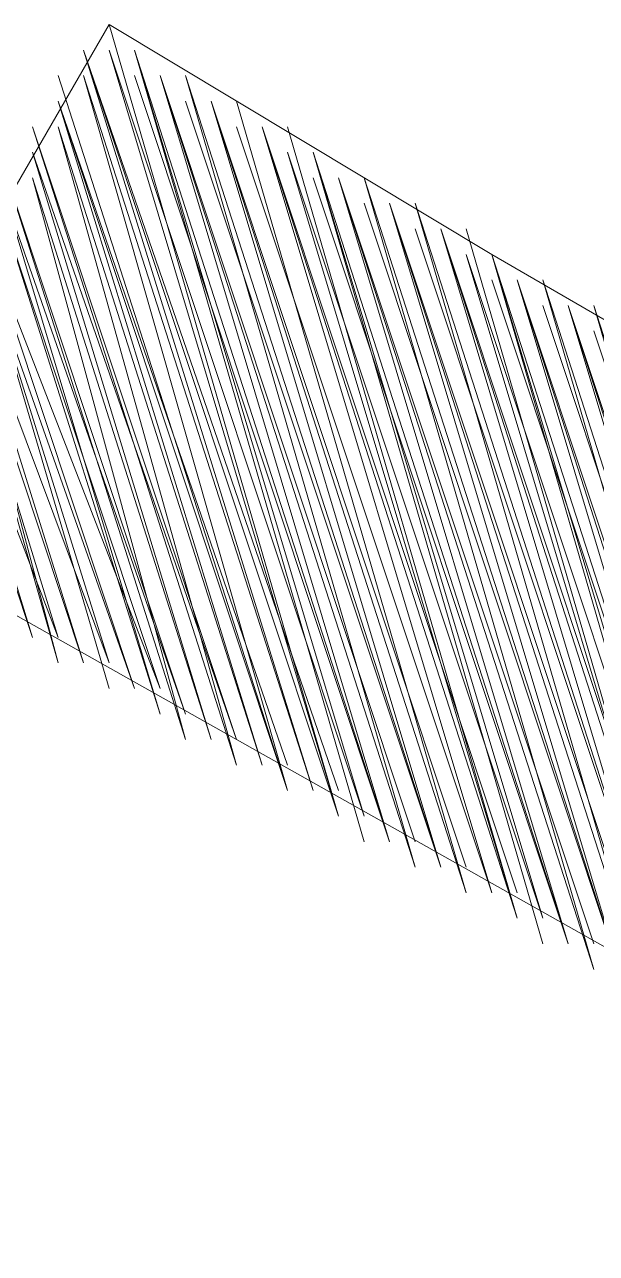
# Model space of a CAD drawing. Header units: millimetres. Extents: x -2246 to 101218, y 0 to 66109.
# Drawn here: x 68846 to 69083, y 833 to 1342 of the extents above; entities that cross this region are included whole.
import ezdxf

# ---------------------------------------------------------------- set-up
doc = ezdxf.new("R2010")
doc.units = ezdxf.units.MM
doc.layers.add('PDF_형상', color=7, linetype='Continuous')

msp = doc.modelspace()

# ---------------------------------------------------------------- linework, layer by layer
at = {"layer": 'PDF_형상', "lineweight": 5}
for points in [[(69844.5, 780.99), (69442, 1014.02), (69039.5, 1247.04), (68880.62, 1342.37), (68764.1, 1141.12), (69103.05, 950.46), (69431.41, 759.8), (69431.41, 749.21), (68986.54, 749.21), (68541.67, 749.21)], [(68880.62, 1342.37), (68975.95, 1014.02)], [(68870.03, 1331.78), (68975.95, 1014.02)], [(68870.03, 1331.78), (68975.95, 1014.02)], [(68870.03, 1331.78), (68975.95, 1014.02)], [(68870.03, 1331.78), (68975.95, 1014.02)], [(68870.03, 1331.78), (68975.95, 1014.02)], [(68870.03, 1331.78), (68975.95, 1014.02)], [(68870.03, 1331.78), (68975.95, 1014.02)], [(68870.03, 1331.78), (68975.95, 1014.02)], [(68870.03, 1331.78), (68975.95, 1014.02)], [(68870.03, 1331.78), (68975.95, 1014.02)], [(68870.03, 1331.78), (68975.95, 1014.02)], [(68870.03, 1331.78), (68975.95, 1014.02)], [(68870.03, 1331.78), (68975.95, 1014.02)], [(68870.03, 1331.78), (68975.95, 1024.61)], [(68870.03, 1331.78), (68975.95, 1024.61)], [(68870.03, 1331.78), (68975.95, 1024.61)], [(68870.03, 1331.78), (68975.95, 1024.61)], [(68870.03, 1331.78), (68965.36, 1024.61)], [(68870.03, 1331.78), (68965.36, 1024.61)], [(68870.03, 1331.78), (68965.36, 1024.61)], [(68870.03, 1331.78), (68965.36, 1024.61)], [(68870.03, 1331.78), (68965.36, 1024.61)], [(68870.03, 1331.78), (68965.36, 1024.61)], [(68870.03, 1331.78), (68965.36, 1024.61)], [(68870.03, 1331.78), (68965.36, 1024.61)], [(68870.03, 1331.78), (68965.36, 1024.61)], [(68870.03, 1331.78), (68965.36, 1024.61)], [(68870.03, 1331.78), (68965.36, 1024.61)], [(68870.03, 1331.78), (68965.36, 1024.61)], [(68880.62, 1331.78), (68986.54, 1014.02)], [(68880.62, 1331.78), (68986.54, 1014.02)], [(68880.62, 1331.78), (68986.54, 1014.02)], [(68880.62, 1331.78), (68986.54, 1014.02)], [(68880.62, 1331.78), (68986.54, 1014.02)], [(68880.62, 1331.78), (68986.54, 1014.02)], [(68880.62, 1331.78), (68986.54, 1014.02)], [(68880.62, 1331.78), (68986.54, 1014.02)], [(68880.62, 1331.78), (68986.54, 1014.02)], [(68880.62, 1331.78), (68986.54, 1014.02)], [(68880.62, 1331.78), (68986.54, 1014.02)], [(68880.62, 1331.78), (68986.54, 1014.02)], [(68880.62, 1331.78), (68986.54, 1014.02)], [(68880.62, 1331.78), (68986.54, 1014.02)], [(68880.62, 1331.78), (68986.54, 1014.02)], [(68880.62, 1331.78), (68986.54, 1014.02)], [(68880.62, 1331.78), (68986.54, 1014.02)], [(68880.62, 1331.78), (68986.54, 1014.02)], [(68880.62, 1331.78), (68986.54, 1014.02)], [(68880.62, 1331.78), (68986.54, 1014.02)], [(68880.62, 1331.78), (68986.54, 1014.02)], [(68880.62, 1331.78), (68986.54, 1014.02)], [(68880.62, 1331.78), (68975.95, 1014.02)], [(68880.62, 1331.78), (68975.95, 1014.02)], [(68880.62, 1331.78), (68975.95, 1014.02)], [(68880.62, 1331.78), (68975.95, 1014.02)], [(68880.62, 1331.78), (68975.95, 1014.02)], [(68880.62, 1331.78), (68975.95, 1014.02)], [(68880.62, 1331.78), (68975.95, 1014.02)], [(68891.21, 1331.78), (68997.13, 1003.42)], [(68891.21, 1331.78), (68997.13, 1003.42)], [(68891.21, 1331.78), (68997.13, 1003.42)], [(68891.21, 1331.78), (68997.13, 1003.42)], [(68891.21, 1331.78), (68997.13, 1003.42)], [(68891.21, 1331.78), (68997.13, 1003.42)], [(68891.21, 1331.78), (68997.13, 1003.42)], [(68891.21, 1331.78), (68997.13, 1003.42)], [(68891.21, 1331.78), (68997.13, 1003.42)], [(68891.21, 1331.78), (68997.13, 1003.42)], [(68891.21, 1331.78), (68997.13, 1003.42)], [(68891.21, 1331.78), (68997.13, 1003.42)], [(68891.21, 1331.78), (68997.13, 1003.42)], [(68891.21, 1331.78), (68986.54, 1003.42)], [(68891.21, 1331.78), (68986.54, 1003.42)], [(68891.21, 1331.78), (68986.54, 1003.42)], [(68891.21, 1331.78), (68986.54, 1003.42)], [(68891.21, 1331.78), (68986.54, 1014.02)], [(68891.21, 1331.78), (68986.54, 1014.02)], [(68891.21, 1331.78), (68986.54, 1014.02)], [(68891.21, 1331.78), (68986.54, 1014.02)], [(68891.21, 1331.78), (68986.54, 1014.02)], [(68891.21, 1331.78), (68986.54, 1014.02)], [(68891.21, 1331.78), (68986.54, 1014.02)], [(68859.43, 1321.19), (68954.76, 1024.61)], [(68859.43, 1321.19), (68954.76, 1024.61)], [(68870.03, 1321.19), (68965.36, 1024.61)], [(68870.03, 1321.19), (68965.36, 1024.61)], [(68870.03, 1321.19), (68965.36, 1024.61)], [(68870.03, 1321.19), (68965.36, 1024.61)], [(68870.03, 1321.19), (68965.36, 1024.61)], [(68870.03, 1321.19), (68965.36, 1024.61)], [(68870.03, 1321.19), (68965.36, 1024.61)], [(68870.03, 1321.19), (68965.36, 1024.61)], [(68870.03, 1321.19), (68965.36, 1024.61)], [(68870.03, 1321.19), (68965.36, 1024.61)], [(68870.03, 1321.19), (68965.36, 1024.61)], [(68870.03, 1321.19), (68965.36, 1024.61)], [(68870.03, 1321.19), (68965.36, 1024.61)], [(68870.03, 1321.19), (68965.36, 1024.61)], [(68870.03, 1321.19), (68965.36, 1024.61)], [(68870.03, 1321.19), (68965.36, 1024.61)], [(68870.03, 1321.19), (68965.36, 1024.61)], [(68870.03, 1321.19), (68965.36, 1024.61)], [(68870.03, 1321.19), (68954.76, 1024.61)], [(68870.03, 1321.19), (68954.76, 1024.61)], [(68870.03, 1321.19), (68954.76, 1024.61)], [(68870.03, 1321.19), (68954.76, 1024.61)], [(68870.03, 1321.19), (68954.76, 1024.61)], [(68870.03, 1321.19), (68954.76, 1024.61)], [(68870.03, 1321.19), (68954.76, 1024.61)], [(68870.03, 1321.19), (68954.76, 1024.61)], [(68891.21, 1321.19), (68997.13, 1003.42)], [(68891.21, 1321.19), (68997.13, 1003.42)], [(68891.21, 1321.19), (68997.13, 1003.42)], [(68891.21, 1321.19), (68997.13, 1003.42)], [(68891.21, 1321.19), (68997.13, 1003.42)], [(68901.8, 1321.19), (69007.72, 992.83)], [(68901.8, 1321.19), (69007.72, 1003.42)], [(68901.8, 1321.19), (69007.72, 1003.42)], [(68901.8, 1321.19), (69007.72, 1003.42)], [(68901.8, 1321.19), (69007.72, 1003.42)], [(68901.8, 1321.19), (69007.72, 1003.42)], [(68901.8, 1321.19), (69007.72, 1003.42)], [(68901.8, 1321.19), (69007.72, 1003.42)], [(68901.8, 1321.19), (69007.72, 1003.42)], [(68901.8, 1321.19), (69007.72, 1003.42)], [(68901.8, 1321.19), (69007.72, 1003.42)], [(68901.8, 1321.19), (69007.72, 1003.42)], [(68901.8, 1321.19), (69007.72, 1003.42)], [(68901.8, 1321.19), (69007.72, 1003.42)], [(68901.8, 1321.19), (69007.72, 1003.42)], [(68901.8, 1321.19), (69007.72, 1003.42)], [(68901.8, 1321.19), (69007.72, 1003.42)], [(68901.8, 1321.19), (69007.72, 1003.42)], [(68901.8, 1321.19), (69007.72, 1003.42)], [(68901.8, 1321.19), (69007.72, 1003.42)], [(68901.8, 1321.19), (69007.72, 1003.42)], [(68901.8, 1321.19), (69007.72, 1003.42)], [(68901.8, 1321.19), (68997.13, 1003.42)], [(68901.8, 1321.19), (68997.13, 1003.42)], [(68901.8, 1321.19), (68997.13, 1003.42)], [(68901.8, 1321.19), (68997.13, 1003.42)], [(68901.8, 1321.19), (68997.13, 1003.42)], [(68901.8, 1321.19), (68997.13, 1003.42)], [(68901.8, 1321.19), (68997.13, 1003.42)], [(68912.39, 1321.19), (69018.31, 992.83)], [(68912.39, 1321.19), (69018.31, 992.83)], [(68912.39, 1321.19), (69018.31, 992.83)], [(68912.39, 1321.19), (69018.31, 992.83)], [(68912.39, 1321.19), (69018.31, 992.83)], [(68912.39, 1321.19), (69007.72, 992.83)], [(68912.39, 1321.19), (69007.72, 992.83)], [(68912.39, 1321.19), (69007.72, 992.83)], [(68912.39, 1321.19), (69007.72, 992.83)], [(68912.39, 1321.19), (69007.72, 992.83)], [(68912.39, 1321.19), (69007.72, 992.83)], [(68912.39, 1321.19), (69007.72, 992.83)], [(68912.39, 1321.19), (69007.72, 992.83)], [(68912.39, 1321.19), (69007.72, 992.83)], [(68912.39, 1321.19), (69007.72, 992.83)], [(68912.39, 1321.19), (69007.72, 992.83)], [(68859.43, 1310.59), (68954.76, 1024.61)], [(68859.43, 1310.59), (68954.76, 1024.61)], [(68859.43, 1310.59), (68954.76, 1035.2)], [(68859.43, 1310.59), (68954.76, 1035.2)], [(68859.43, 1310.59), (68954.76, 1035.2)], [(68859.43, 1310.59), (68954.76, 1035.2)], [(68859.43, 1310.59), (68954.76, 1035.2)], [(68859.43, 1310.59), (68954.76, 1035.2)], [(68859.43, 1310.59), (68954.76, 1035.2)], [(68859.43, 1310.59), (68954.76, 1035.2)], [(68859.43, 1310.59), (68954.76, 1035.2)], [(68859.43, 1310.59), (68954.76, 1035.2)], [(68859.43, 1310.59), (68954.76, 1035.2)], [(68859.43, 1310.59), (68954.76, 1035.2)], [(68859.43, 1310.59), (68954.76, 1035.2)], [(68859.43, 1310.59), (68944.17, 1035.2)], [(68859.43, 1310.59), (68944.17, 1035.2)], [(68859.43, 1310.59), (68944.17, 1035.2)], [(68859.43, 1310.59), (68944.17, 1035.2)], [(68859.43, 1310.59), (68944.17, 1035.2)], [(68859.43, 1310.59), (68944.17, 1035.2)], [(68859.43, 1310.59), (68944.17, 1035.2)], [(68859.43, 1310.59), (68944.17, 1035.2)], [(68859.43, 1310.59), (68944.17, 1035.2)], [(68859.43, 1310.59), (68944.17, 1035.2)], [(68859.43, 1310.59), (68944.17, 1035.2)], [(68859.43, 1310.59), (68944.17, 1035.2)], [(68859.43, 1310.59), (68944.17, 1035.2)], [(68859.43, 1310.59), (68944.17, 1035.2)], [(68859.43, 1310.59), (68944.17, 1035.2)], [(68859.43, 1310.59), (68944.17, 1035.2)], [(68859.43, 1310.59), (68944.17, 1035.2)], [(68912.39, 1310.59), (69018.31, 992.83)], [(68912.39, 1310.59), (69018.31, 992.83)], [(68912.39, 1310.59), (69018.31, 992.83)], [(68912.39, 1310.59), (69018.31, 992.83)], [(68912.39, 1310.59), (69018.31, 992.83)], [(68912.39, 1310.59), (69018.31, 992.83)], [(68912.39, 1310.59), (69018.31, 992.83)], [(68912.39, 1310.59), (69018.31, 992.83)], [(68912.39, 1310.59), (69018.31, 992.83)], [(68912.39, 1310.59), (69018.31, 992.83)], [(68912.39, 1310.59), (69018.31, 992.83)], [(68912.39, 1310.59), (69018.31, 992.83)], [(68912.39, 1310.59), (69018.31, 992.83)], [(68922.99, 1310.59), (69028.91, 982.24)], [(68922.99, 1310.59), (69028.91, 982.24)], [(68922.99, 1310.59), (69028.91, 982.24)], [(68922.99, 1310.59), (69028.91, 982.24)], [(68922.99, 1310.59), (69028.91, 982.24)], [(68922.99, 1310.59), (69028.91, 982.24)], [(68922.99, 1310.59), (69028.91, 982.24)], [(68922.99, 1310.59), (69028.91, 982.24)], [(68922.99, 1310.59), (69028.91, 982.24)], [(68922.99, 1310.59), (69028.91, 992.83)], [(68922.99, 1310.59), (69028.91, 992.83)], [(68922.99, 1310.59), (69028.91, 992.83)], [(68922.99, 1310.59), (69028.91, 992.83)], [(68922.99, 1310.59), (69028.91, 992.83)], [(68922.99, 1310.59), (69028.91, 992.83)], [(68922.99, 1310.59), (69028.91, 992.83)], [(68922.99, 1310.59), (69028.91, 992.83)], [(68922.99, 1310.59), (69028.91, 992.83)], [(68922.99, 1310.59), (69028.91, 992.83)], [(68922.99, 1310.59), (69028.91, 992.83)], [(68922.99, 1310.59), (69028.91, 992.83)], [(68922.99, 1310.59), (69028.91, 992.83)], [(68922.99, 1310.59), (69018.31, 992.83)], [(68922.99, 1310.59), (69018.31, 992.83)], [(68922.99, 1310.59), (69018.31, 992.83)], [(68922.99, 1310.59), (69018.31, 992.83)], [(68922.99, 1310.59), (69018.31, 992.83)], [(68922.99, 1310.59), (69018.31, 992.83)], [(68922.99, 1310.59), (69018.31, 992.83)], [(68933.58, 1310.59), (69028.91, 982.24)], [(68933.58, 1310.59), (69028.91, 982.24)], [(68933.58, 1310.59), (69028.91, 982.24)], [(68933.58, 1310.59), (69028.91, 982.24)], [(68933.58, 1310.59), (69028.91, 982.24)], [(68933.58, 1310.59), (69028.91, 982.24)], [(68933.58, 1310.59), (69028.91, 982.24)], [(68848.84, 1300), (68933.58, 1035.2)], [(68848.84, 1300), (68933.58, 1035.2)], [(68848.84, 1300), (68933.58, 1035.2)], [(68848.84, 1300), (68933.58, 1035.2)], [(68848.84, 1300), (68933.58, 1035.2)], [(68848.84, 1300), (68933.58, 1035.2)], [(68848.84, 1300), (68933.58, 1035.2)], [(68848.84, 1300), (68933.58, 1045.79)], [(68848.84, 1300), (68933.58, 1045.79)], [(68848.84, 1300), (68933.58, 1045.79)], [(68848.84, 1300), (68933.58, 1045.79)], [(68848.84, 1300), (68933.58, 1045.79)], [(68848.84, 1300), (68933.58, 1045.79)], [(68848.84, 1300), (68933.58, 1045.79)], [(68848.84, 1300), (68933.58, 1045.79)], [(68859.43, 1300), (68944.17, 1035.2)], [(68859.43, 1300), (68944.17, 1035.2)], [(68859.43, 1300), (68944.17, 1035.2)], [(68859.43, 1300), (68944.17, 1035.2)], [(68859.43, 1300), (68944.17, 1035.2)], [(68859.43, 1300), (68944.17, 1035.2)], [(68859.43, 1300), (68944.17, 1035.2)], [(68859.43, 1300), (68944.17, 1035.2)], [(68859.43, 1300), (68944.17, 1035.2)], [(68859.43, 1300), (68944.17, 1035.2)], [(68859.43, 1300), (68944.17, 1035.2)], [(68859.43, 1300), (68944.17, 1035.2)], [(68859.43, 1300), (68944.17, 1035.2)], [(68859.43, 1300), (68944.17, 1035.2)], [(68859.43, 1300), (68944.17, 1035.2)], [(68859.43, 1300), (68944.17, 1035.2)], [(68859.43, 1300), (68933.58, 1035.2)], [(68933.58, 1300), (69039.5, 982.24)], [(68933.58, 1300), (69039.5, 982.24)], [(68933.58, 1300), (69039.5, 982.24)], [(68933.58, 1300), (69039.5, 982.24)], [(68933.58, 1300), (69039.5, 982.24)], [(68933.58, 1300), (69039.5, 982.24)], [(68933.58, 1300), (69039.5, 982.24)], [(68933.58, 1300), (69039.5, 982.24)], [(68933.58, 1300), (69039.5, 982.24)], [(68933.58, 1300), (69039.5, 982.24)], [(68933.58, 1300), (69039.5, 982.24)], [(68933.58, 1300), (69039.5, 982.24)], [(68933.58, 1300), (69039.5, 982.24)], [(68933.58, 1300), (69039.5, 982.24)], [(68933.58, 1300), (69039.5, 982.24)], [(68933.58, 1300), (69039.5, 982.24)], [(68933.58, 1300), (69039.5, 982.24)], [(68933.58, 1300), (69039.5, 982.24)], [(68933.58, 1300), (69039.5, 982.24)], [(68933.58, 1300), (69039.5, 982.24)], [(68933.58, 1300), (69039.5, 982.24)], [(68933.58, 1300), (69039.5, 982.24)], [(68954.76, 1300), (69050.09, 971.65), (68944.17, 1300), (69050.09, 971.65), (68944.17, 1300), (69050.09, 971.65), (68944.17, 1300), (69050.09, 971.65), (68944.17, 1300), (69050.09, 971.65), (68944.17, 1300), (69050.09, 971.65), (68944.17, 1300), (69050.09, 971.65), (68944.17, 1300), (69050.09, 971.65), (68944.17, 1300), (69050.09, 971.65), (68944.17, 1300), (69050.09, 982.24), (68944.17, 1300), (69050.09, 982.24), (68944.17, 1300), (69050.09, 982.24)], [(68944.17, 1300), (69039.5, 982.24)], [(68944.17, 1300), (69039.5, 982.24)], [(68944.17, 1300), (69039.5, 982.24)], [(68944.17, 1300), (69039.5, 982.24)], [(68944.17, 1300), (69039.5, 982.24)], [(68944.17, 1300), (69039.5, 982.24)], [(68944.17, 1300), (69039.5, 982.24)], [(68848.84, 1289.41), (68933.58, 1045.79)], [(68848.84, 1289.41), (68933.58, 1045.79)], [(68848.84, 1289.41), (68933.58, 1045.79)], [(68848.84, 1289.41), (68933.58, 1045.79)], [(68848.84, 1289.41), (68933.58, 1045.79)], [(68848.84, 1289.41), (68933.58, 1045.79)], [(68848.84, 1289.41), (68933.58, 1045.79)], [(68848.84, 1289.41), (68933.58, 1045.79)], [(68848.84, 1289.41), (68933.58, 1045.79)], [(68848.84, 1289.41), (68922.99, 1045.79)], [(68848.84, 1289.41), (68922.99, 1045.79)], [(68848.84, 1289.41), (68922.99, 1045.79)], [(68848.84, 1289.41), (68922.99, 1045.79)], [(68848.84, 1289.41), (68922.99, 1045.79)], [(68848.84, 1289.41), (68922.99, 1045.79)], [(68848.84, 1289.41), (68922.99, 1045.79)], [(68848.84, 1289.41), (68922.99, 1045.79)], [(68848.84, 1289.41), (68922.99, 1045.79)], [(68848.84, 1289.41), (68922.99, 1045.79)], [(68848.84, 1289.41), (68922.99, 1045.79)], [(68848.84, 1289.41), (68922.99, 1045.79)], [(68848.84, 1289.41), (68922.99, 1045.79)], [(68848.84, 1289.41), (68922.99, 1045.79)], [(68848.84, 1289.41), (68922.99, 1045.79)], [(68848.84, 1289.41), (68922.99, 1045.79)], [(68848.84, 1289.41), (68922.99, 1045.79)], [(68848.84, 1289.41), (68922.99, 1045.79)], [(68848.84, 1289.41), (68922.99, 1045.79)], [(68848.84, 1289.41), (68922.99, 1045.79)], [(68848.84, 1289.41), (68922.99, 1045.79)], [(68848.84, 1289.41), (68922.99, 1045.79)], [(68954.76, 1289.41), (69060.69, 971.65)], [(68954.76, 1289.41), (69060.69, 971.65)], [(68954.76, 1289.41), (69060.69, 971.65)], [(68954.76, 1289.41), (69060.69, 971.65)], [(68954.76, 1289.41), (69060.69, 971.65)], [(68954.76, 1289.41), (69060.69, 971.65)], [(68954.76, 1289.41), (69060.69, 971.65)], [(68954.76, 1289.41), (69060.69, 971.65)], [(68954.76, 1289.41), (69060.69, 971.65)], [(68954.76, 1289.41), (69060.69, 971.65)], [(68954.76, 1289.41), (69060.69, 971.65)], [(68954.76, 1289.41), (69060.69, 971.65)], [(68954.76, 1289.41), (69060.69, 971.65)], [(68954.76, 1289.41), (69060.69, 971.65)], [(68954.76, 1289.41), (69060.69, 971.65)], [(68954.76, 1289.41), (69060.69, 971.65)], [(68954.76, 1289.41), (69060.69, 971.65)], [(68954.76, 1289.41), (69060.69, 971.65)], [(68954.76, 1289.41), (69060.69, 971.65)], [(68954.76, 1289.41), (69060.69, 971.65)], [(68954.76, 1289.41), (69060.69, 971.65)], [(68954.76, 1289.41), (69060.69, 971.65)], [(68954.76, 1289.41), (69050.09, 971.65)], [(68954.76, 1289.41), (69050.09, 971.65)], [(68954.76, 1289.41), (69050.09, 971.65)], [(68954.76, 1289.41), (69050.09, 971.65)], [(68965.36, 1289.41), (69071.28, 961.05)], [(68965.36, 1289.41), (69071.28, 961.05)], [(68965.36, 1289.41), (69071.28, 961.05)], [(68965.36, 1289.41), (69071.28, 961.05)], [(68965.36, 1289.41), (69071.28, 961.05)], [(68965.36, 1289.41), (69071.28, 961.05)], [(68965.36, 1289.41), (69071.28, 961.05)], [(68965.36, 1289.41), (69071.28, 961.05)], [(68965.36, 1289.41), (69071.28, 961.05)], [(68965.36, 1289.41), (69071.28, 961.05)], [(68965.36, 1289.41), (69071.28, 961.05)], [(68965.36, 1289.41), (69071.28, 961.05)], [(68965.36, 1289.41), (69071.28, 961.05)], [(68965.36, 1289.41), (69060.69, 961.05)], [(68965.36, 1289.41), (69060.69, 961.05)], [(68965.36, 1289.41), (69060.69, 961.05)], [(68965.36, 1289.41), (69060.69, 961.05)], [(68965.36, 1289.41), (69060.69, 971.65)], [(68965.36, 1289.41), (69060.69, 971.65)], [(68965.36, 1289.41), (69060.69, 971.65)], [(68965.36, 1289.41), (69060.69, 971.65)], [(68965.36, 1289.41), (69060.69, 971.65)], [(68965.36, 1289.41), (69060.69, 971.65)], [(68965.36, 1289.41), (69060.69, 971.65)], [(68838.25, 1278.82), (68912.39, 1056.38)], [(68838.25, 1278.82), (68912.39, 1056.38)], [(68838.25, 1278.82), (68912.39, 1056.38)], [(68838.25, 1278.82), (68912.39, 1056.38)], [(68838.25, 1278.82), (68912.39, 1056.38)], [(68838.25, 1278.82), (68912.39, 1056.38)], [(68838.25, 1278.82), (68912.39, 1056.38)], [(68838.25, 1278.82), (68912.39, 1056.38)], [(68838.25, 1278.82), (68912.39, 1056.38)], [(68838.25, 1278.82), (68912.39, 1056.38)], [(68838.25, 1278.82), (68912.39, 1056.38)], [(68838.25, 1278.82), (68912.39, 1056.38)], [(68838.25, 1278.82), (68912.39, 1056.38)], [(68838.25, 1278.82), (68912.39, 1056.38)], [(68838.25, 1278.82), (68912.39, 1056.38)], [(68838.25, 1278.82), (68912.39, 1056.38)], [(68838.25, 1278.82), (68912.39, 1056.38)], [(68848.84, 1278.82), (68922.99, 1045.79)], [(68848.84, 1278.82), (68922.99, 1045.79)], [(68848.84, 1278.82), (68922.99, 1045.79)], [(68848.84, 1278.82), (68922.99, 1045.79)], [(68848.84, 1278.82), (68922.99, 1045.79)], [(68848.84, 1278.82), (68922.99, 1045.79)], [(68848.84, 1278.82), (68922.99, 1045.79)], [(68848.84, 1278.82), (68912.39, 1045.79)], [(68848.84, 1278.82), (68912.39, 1045.79)], [(68965.36, 1278.82), (69071.28, 961.05)], [(68965.36, 1278.82), (69071.28, 961.05)], [(68965.36, 1278.82), (69071.28, 961.05)], [(68965.36, 1278.82), (69071.28, 961.05)], [(68965.36, 1278.82), (69071.28, 961.05)], [(68975.95, 1278.82), (69081.87, 950.46)], [(68975.95, 1278.82), (69081.87, 961.05)], [(68975.95, 1278.82), (69081.87, 961.05)], [(68975.95, 1278.82), (69081.87, 961.05)], [(68975.95, 1278.82), (69081.87, 961.05)], [(68975.95, 1278.82), (69081.87, 961.05)], [(68975.95, 1278.82), (69081.87, 961.05)], [(68975.95, 1278.82), (69081.87, 961.05)], [(68975.95, 1278.82), (69081.87, 961.05)], [(68975.95, 1278.82), (69081.87, 961.05)], [(68975.95, 1278.82), (69081.87, 961.05)], [(68975.95, 1278.82), (69081.87, 961.05)], [(68975.95, 1278.82), (69081.87, 961.05)], [(68975.95, 1278.82), (69081.87, 961.05)], [(68975.95, 1278.82), (69081.87, 961.05)], [(68975.95, 1278.82), (69081.87, 961.05)], [(68975.95, 1278.82), (69081.87, 961.05)], [(68975.95, 1278.82), (69081.87, 961.05)], [(68975.95, 1278.82), (69081.87, 961.05)], [(68975.95, 1278.82), (69081.87, 961.05)], [(68975.95, 1278.82), (69081.87, 961.05)], [(68975.95, 1278.82), (69081.87, 961.05)], [(68975.95, 1278.82), (69071.28, 961.05)], [(68975.95, 1278.82), (69071.28, 961.05)], [(68975.95, 1278.82), (69071.28, 961.05)], [(68975.95, 1278.82), (69071.28, 961.05)], [(68975.95, 1278.82), (69071.28, 961.05)], [(68975.95, 1278.82), (69071.28, 961.05)], [(68975.95, 1278.82), (69071.28, 961.05)], [(68986.54, 1278.82), (69092.46, 950.46)], [(68986.54, 1278.82), (69092.46, 950.46)], [(68986.54, 1278.82), (69092.46, 950.46)], [(68986.54, 1278.82), (69092.46, 950.46)], [(68986.54, 1278.82), (69092.46, 950.46)], [(68986.54, 1278.82), (69081.87, 950.46)], [(68986.54, 1278.82), (69081.87, 950.46)], [(68986.54, 1278.82), (69081.87, 950.46)], [(68986.54, 1278.82), (69081.87, 950.46)], [(68986.54, 1278.82), (69081.87, 950.46)], [(68986.54, 1278.82), (69081.87, 950.46)], [(68986.54, 1278.82), (69081.87, 950.46)], [(68986.54, 1278.82), (69081.87, 950.46)], [(68986.54, 1278.82), (69081.87, 950.46)], [(68986.54, 1278.82), (69081.87, 950.46)], [(68986.54, 1278.82), (69081.87, 950.46)], [(68838.25, 1268.23), (68912.39, 1056.38)], [(68838.25, 1268.23), (68912.39, 1056.38)], [(68838.25, 1268.23), (68912.39, 1056.38)], [(68838.25, 1268.23), (68912.39, 1056.38)], [(68838.25, 1268.23), (68912.39, 1056.38)], [(68838.25, 1268.23), (68912.39, 1056.38)], [(68838.25, 1268.23), (68912.39, 1056.38)], [(68838.25, 1268.23), (68912.39, 1056.38)], [(68838.25, 1268.23), (68901.8, 1056.38)], [(68838.25, 1268.23), (68901.8, 1056.38)], [(68838.25, 1268.23), (68901.8, 1056.38)], [(68838.25, 1268.23), (68901.8, 1056.38)], [(68838.25, 1268.23), (68901.8, 1056.38)], [(68838.25, 1268.23), (68901.8, 1056.38)], [(68838.25, 1268.23), (68901.8, 1056.38)], [(68838.25, 1268.23), (68901.8, 1056.38)], [(68838.25, 1268.23), (68901.8, 1056.38)], [(68838.25, 1268.23), (68901.8, 1056.38)], [(68838.25, 1268.23), (68901.8, 1056.38)], [(68838.25, 1268.23), (68901.8, 1056.38)], [(68838.25, 1268.23), (68901.8, 1056.38)], [(68838.25, 1268.23), (68901.8, 1056.38)], [(68838.25, 1268.23), (68901.8, 1056.38)], [(68838.25, 1268.23), (68901.8, 1056.38)], [(68838.25, 1268.23), (68901.8, 1056.38)], [(68838.25, 1268.23), (68901.8, 1056.38)], [(68838.25, 1268.23), (68901.8, 1056.38)], [(68838.25, 1268.23), (68901.8, 1056.38)], [(68838.25, 1268.23), (68901.8, 1056.38)], [(68838.25, 1268.23), (68901.8, 1056.38)], [(68838.25, 1268.23), (68901.8, 1056.38)], [(68838.25, 1268.23), (68901.8, 1056.38)], [(68986.54, 1268.23), (69092.46, 950.46)], [(68986.54, 1268.23), (69092.46, 950.46)], [(68986.54, 1268.23), (69092.46, 950.46)], [(68986.54, 1268.23), (69092.46, 950.46)], [(68986.54, 1268.23), (69092.46, 950.46)], [(68986.54, 1268.23), (69092.46, 950.46)], [(68986.54, 1268.23), (69092.46, 950.46)], [(68986.54, 1268.23), (69092.46, 950.46)], [(68986.54, 1268.23), (69092.46, 950.46)], [(68986.54, 1268.23), (69092.46, 950.46)], [(68986.54, 1268.23), (69092.46, 950.46)], [(68986.54, 1268.23), (69092.46, 950.46)], [(68986.54, 1268.23), (69092.46, 950.46)], [(69103.05, 950.46), (68997.13, 1268.23), (69103.05, 950.46), (68997.13, 1268.23), (69103.05, 950.46), (68997.13, 1268.23), (69103.05, 950.46), (68997.13, 1268.23), (69103.05, 950.46), (68997.13, 1268.23), (69103.05, 950.46), (68997.13, 1268.23), (69103.05, 950.46), (68997.13, 1268.23), (69103.05, 939.87), (68997.13, 1268.23), (69103.05, 939.87), (68997.13, 1268.23), (69103.05, 939.87), (68997.13, 1268.23), (69103.05, 939.87), (68997.13, 1268.23), (69103.05, 939.87), (69007.72, 1268.23), (69103.05, 939.87), (69007.72, 1268.23), (69103.05, 939.87), (69007.72, 1268.23), (69103.05, 939.87), (69007.72, 1268.23), (69103.05, 939.87), (69007.72, 1268.23), (69103.05, 939.87), (69007.72, 1268.23), (69113.65, 939.87)], [(68997.13, 1268.23), (69092.46, 950.46)], [(68997.13, 1268.23), (69092.46, 950.46)], [(68997.13, 1268.23), (69092.46, 950.46)], [(68997.13, 1268.23), (69092.46, 950.46)], [(68997.13, 1268.23), (69092.46, 950.46)], [(68997.13, 1268.23), (69092.46, 950.46)], [(68997.13, 1268.23), (69092.46, 950.46)], [(68891.21, 1066.98), (68827.66, 1247.04), (68891.21, 1066.98), (68827.66, 1257.63), (68891.21, 1066.98), (68827.66, 1257.63), (68891.21, 1066.98), (68827.66, 1257.63), (68891.21, 1066.98), (68827.66, 1257.63), (68891.21, 1066.98), (68827.66, 1257.63), (68891.21, 1066.98), (68827.66, 1257.63), (68891.21, 1066.98), (68827.66, 1257.63), (68891.21, 1066.98), (68827.66, 1257.63), (68891.21, 1066.98), (68827.66, 1257.63), (68891.21, 1066.98), (68827.66, 1257.63), (68891.21, 1066.98), (68827.66, 1257.63), (68891.21, 1066.98), (68827.66, 1257.63), (68891.21, 1066.98), (68827.66, 1257.63), (68891.21, 1066.98), (68827.66, 1257.63), (68891.21, 1066.98), (68827.66, 1257.63), (68891.21, 1066.98), (68827.66, 1257.63), (68901.8, 1066.98), (68838.25, 1257.63), (68901.8, 1066.98), (68838.25, 1257.63), (68901.8, 1056.38)], [(69007.72, 1257.63), (69113.65, 939.87)], [(69007.72, 1257.63), (69113.65, 939.87)], [(69007.72, 1257.63), (69113.65, 939.87)], [(69007.72, 1257.63), (69113.65, 939.87)], [(69007.72, 1257.63), (69113.65, 939.87)], [(69007.72, 1257.63), (69113.65, 939.87)], [(69007.72, 1257.63), (69113.65, 939.87)], [(69007.72, 1257.63), (69113.65, 939.87)], [(69007.72, 1257.63), (69113.65, 939.87)], [(69007.72, 1257.63), (69113.65, 939.87)], [(69007.72, 1257.63), (69113.65, 939.87)], [(69007.72, 1257.63), (69113.65, 939.87)], [(69007.72, 1257.63), (69113.65, 939.87)], [(69007.72, 1257.63), (69113.65, 939.87)], [(69007.72, 1257.63), (69113.65, 939.87)], [(69007.72, 1257.63), (69113.65, 939.87)], [(69007.72, 1257.63), (69113.65, 939.87)], [(69007.72, 1257.63), (69113.65, 939.87)], [(69007.72, 1257.63), (69113.65, 939.87)], [(69007.72, 1257.63), (69113.65, 939.87)], [(69007.72, 1257.63), (69113.65, 939.87)], [(69124.24, 939.87), (69018.31, 1257.63), (69124.24, 939.87), (69018.31, 1257.63), (69124.24, 939.87), (69018.31, 1257.63), (69124.24, 929.28), (69018.31, 1257.63), (69124.24, 929.28), (69018.31, 1257.63), (69124.24, 929.28), (69018.31, 1257.63), (69124.24, 929.28), (69018.31, 1257.63), (69124.24, 929.28), (69018.31, 1257.63), (69124.24, 929.28), (69018.31, 1257.63), (69124.24, 929.28), (69018.31, 1257.63), (69124.24, 929.28), (69018.31, 1257.63), (69124.24, 929.28), (69028.91, 1257.63), (69124.24, 929.28), (69028.91, 1257.63), (69124.24, 929.28), (69028.91, 1247.04), (69124.24, 929.28), (69028.91, 1247.04), (69124.24, 929.28), (69028.91, 1247.04), (69124.24, 929.28), (69028.91, 1247.04), (69134.83, 929.28), (69028.91, 1247.04), (69134.83, 929.28), (69028.91, 1247.04), (69134.83, 929.28), (69028.91, 1247.04), (69134.83, 929.28), (69028.91, 1247.04), (69134.83, 929.28), (69028.91, 1247.04), (69134.83, 929.28), (69028.91, 1247.04), (69134.83, 929.28), (69028.91, 1247.04), (69134.83, 929.28), (69028.91, 1247.04), (69134.83, 929.28), (69028.91, 1247.04), (69134.83, 929.28), (69028.91, 1247.04), (69134.83, 929.28), (69028.91, 1247.04), (69134.83, 929.28), (69039.5, 1247.04), (69134.83, 929.28), (69039.5, 1247.04), (69134.83, 929.28), (69039.5, 1247.04), (69134.83, 929.28), (69039.5, 1247.04), (69134.83, 918.69)], [(69018.31, 1257.63), (69113.65, 939.87)], [(69018.31, 1257.63), (69113.65, 939.87)], [(69018.31, 1257.63), (69113.65, 939.87)], [(69018.31, 1257.63), (69113.65, 939.87)], [(69018.31, 1257.63), (69113.65, 939.87)], [(69018.31, 1257.63), (69113.65, 939.87)], [(69018.31, 1257.63), (69113.65, 939.87)], [(68817.07, 1247.04), (68870.03, 1077.57), (68817.07, 1236.45), (68870.03, 1077.57), (68817.07, 1236.45), (68870.03, 1077.57), (68817.07, 1236.45), (68870.03, 1077.57), (68817.07, 1236.45), (68870.03, 1077.57), (68817.07, 1236.45), (68870.03, 1077.57), (68817.07, 1236.45), (68870.03, 1077.57), (68817.07, 1236.45), (68870.03, 1077.57), (68817.07, 1236.45), (68870.03, 1077.57), (68817.07, 1236.45), (68870.03, 1077.57), (68817.07, 1236.45), (68870.03, 1077.57), (68817.07, 1236.45), (68870.03, 1077.57), (68817.07, 1236.45), (68870.03, 1077.57), (68817.07, 1236.45), (68870.03, 1077.57), (68817.07, 1236.45), (68870.03, 1077.57), (68817.07, 1236.45), (68870.03, 1077.57), (68817.07, 1236.45), (68870.03, 1077.57)], [(68827.66, 1247.04), (68880.62, 1066.98)], [(68827.66, 1247.04), (68880.62, 1066.98)], [(68827.66, 1247.04), (68880.62, 1066.98)], [(68827.66, 1247.04), (68880.62, 1066.98)], [(68827.66, 1247.04), (68880.62, 1066.98)], [(68827.66, 1247.04), (68880.62, 1066.98)], [(68827.66, 1247.04), (68880.62, 1066.98)], [(68827.66, 1247.04), (68880.62, 1066.98)], [(68827.66, 1247.04), (68880.62, 1066.98)], [(68827.66, 1247.04), (68880.62, 1066.98)], [(68827.66, 1247.04), (68880.62, 1066.98)], [(68827.66, 1247.04), (68880.62, 1066.98)], [(68827.66, 1247.04), (68880.62, 1066.98)], [(68827.66, 1247.04), (68880.62, 1066.98)], [(68827.66, 1247.04), (68880.62, 1066.98)], [(68827.66, 1247.04), (68880.62, 1066.98)], [(68827.66, 1247.04), (68880.62, 1066.98)], [(68827.66, 1247.04), (68880.62, 1077.57)], [(68827.66, 1247.04), (68880.62, 1077.57)], [(68827.66, 1247.04), (68880.62, 1077.57)], [(68827.66, 1247.04), (68880.62, 1077.57)], [(68827.66, 1247.04), (68880.62, 1077.57)], [(68827.66, 1247.04), (68880.62, 1077.57)], [(68827.66, 1247.04), (68880.62, 1077.57)], [(68827.66, 1247.04), (68880.62, 1077.57)], [(69039.5, 1247.04), (69145.42, 918.69)], [(69039.5, 1247.04), (69145.42, 918.69)], [(69039.5, 1247.04), (69145.42, 918.69)], [(69039.5, 1247.04), (69145.42, 918.69)], [(69039.5, 1247.04), (69145.42, 918.69)], [(69039.5, 1247.04), (69145.42, 918.69)], [(69039.5, 1247.04), (69145.42, 918.69)], [(69039.5, 1247.04), (69145.42, 918.69)], [(69039.5, 1247.04), (69145.42, 918.69)], [(69039.5, 1247.04), (69145.42, 918.69)], [(69039.5, 1247.04), (69145.42, 918.69)], [(69039.5, 1247.04), (69145.42, 918.69)], [(69039.5, 1247.04), (69145.42, 918.69)], [(69039.5, 1247.04), (69145.42, 918.69)], [(69039.5, 1247.04), (69145.42, 918.69)], [(69039.5, 1247.04), (69145.42, 918.69)], [(69039.5, 1247.04), (69145.42, 918.69)], [(69039.5, 1247.04), (69145.42, 918.69)], [(69039.5, 1236.45), (69145.42, 918.69)], [(69050.09, 1236.45), (69145.42, 918.69), (69050.09, 1236.45), (69145.42, 918.69), (69050.09, 1236.45), (69145.42, 918.69), (69050.09, 1236.45), (69145.42, 918.69), (69050.09, 1236.45), (69145.42, 918.69), (69050.09, 1236.45), (69156.01, 918.69), (69050.09, 1236.45), (69156.01, 918.69), (69050.09, 1236.45), (69156.01, 918.69), (69050.09, 1236.45), (69156.01, 918.69), (69050.09, 1236.45), (69156.01, 918.69), (69050.09, 1236.45), (69156.01, 918.69), (69050.09, 1236.45), (69156.01, 918.69), (69050.09, 1236.45), (69156.01, 918.69), (69050.09, 1236.45), (69156.01, 918.69), (69050.09, 1236.45), (69156.01, 918.69), (69050.09, 1236.45), (69156.01, 918.69), (69050.09, 1236.45), (69156.01, 908.09)], [(69060.69, 1236.45), (69166.6, 908.09)], [(69060.69, 1236.45), (69166.6, 908.09)], [(69060.69, 1236.45), (69166.6, 908.09)], [(69060.69, 1236.45), (69166.6, 908.09)], [(69060.69, 1236.45), (69166.6, 908.09)], [(69060.69, 1236.45), (69166.6, 908.09)], [(69060.69, 1236.45), (69166.6, 908.09)], [(69060.69, 1236.45), (69166.6, 908.09)], [(69060.69, 1236.45), (69166.6, 908.09)], [(69060.69, 1236.45), (69166.6, 908.09)], [(69060.69, 1236.45), (69156.01, 908.09)], [(69060.69, 1236.45), (69156.01, 908.09)], [(69060.69, 1236.45), (69156.01, 908.09)], [(69060.69, 1236.45), (69156.01, 908.09)], [(69060.69, 1236.45), (69156.01, 908.09)], [(69060.69, 1236.45), (69156.01, 908.09)], [(68806.48, 1225.86), (68859.43, 1088.16)], [(68806.48, 1225.86), (68859.43, 1088.16)], [(68806.48, 1225.86), (68859.43, 1088.16)], [(68806.48, 1225.86), (68859.43, 1088.16)], [(68806.48, 1225.86), (68859.43, 1088.16)], [(68806.48, 1225.86), (68859.43, 1088.16)], [(68806.48, 1225.86), (68859.43, 1088.16)], [(68806.48, 1225.86), (68848.84, 1088.16)], [(68806.48, 1225.86), (68848.84, 1088.16)], [(68806.48, 1225.86), (68848.84, 1088.16)], [(68806.48, 1225.86), (68848.84, 1088.16)], [(68806.48, 1225.86), (68848.84, 1088.16)], [(68806.48, 1225.86), (68848.84, 1088.16)], [(68806.48, 1225.86), (68848.84, 1088.16)], [(68817.07, 1225.86), (68859.43, 1077.57)], [(68817.07, 1225.86), (68859.43, 1077.57)], [(68817.07, 1225.86), (68859.43, 1077.57)], [(68817.07, 1225.86), (68859.43, 1077.57)], [(68817.07, 1225.86), (68859.43, 1077.57)], [(68817.07, 1225.86), (68859.43, 1077.57)], [(68817.07, 1225.86), (68859.43, 1077.57)], [(68817.07, 1225.86), (68859.43, 1088.16)], [(68817.07, 1225.86), (68859.43, 1088.16)], [(68817.07, 1225.86), (68859.43, 1088.16)], [(68817.07, 1225.86), (68859.43, 1088.16)], [(68817.07, 1225.86), (68859.43, 1088.16)], [(68817.07, 1225.86), (68859.43, 1088.16)], [(68817.07, 1225.86), (68859.43, 1088.16)], [(68817.07, 1225.86), (68859.43, 1088.16)], [(68817.07, 1225.86), (68859.43, 1088.16)], [(68817.07, 1225.86), (68859.43, 1088.16)], [(68817.07, 1225.86), (68859.43, 1088.16)], [(68817.07, 1225.86), (68859.43, 1088.16)], [(68817.07, 1225.86), (68859.43, 1088.16)], [(69060.69, 1225.86), (69166.6, 908.09)], [(69060.69, 1225.86), (69166.6, 908.09)], [(69060.69, 1225.86), (69166.6, 908.09)], [(69060.69, 1225.86), (69166.6, 908.09)], [(69060.69, 1225.86), (69166.6, 908.09)], [(69060.69, 1225.86), (69166.6, 908.09)], [(69060.69, 1225.86), (69166.6, 908.09)], [(69060.69, 1225.86), (69166.6, 908.09)], [(69060.69, 1225.86), (69166.6, 908.09)], [(69071.28, 1225.86), (69177.2, 897.5)], [(69071.28, 1225.86), (69177.2, 897.5)], [(69071.28, 1225.86), (69177.2, 897.5)], [(69071.28, 1225.86), (69177.2, 897.5)], [(69071.28, 1225.86), (69177.2, 897.5)], [(69071.28, 1225.86), (69177.2, 908.09)], [(69071.28, 1225.86), (69177.2, 908.09)], [(69071.28, 1225.86), (69177.2, 908.09)], [(69071.28, 1225.86), (69177.2, 908.09)], [(69071.28, 1225.86), (69177.2, 908.09)], [(69071.28, 1225.86), (69177.2, 908.09)], [(69071.28, 1225.86), (69177.2, 908.09)], [(69071.28, 1225.86), (69177.2, 908.09)], [(69071.28, 1225.86), (69177.2, 908.09)], [(69071.28, 1225.86), (69177.2, 908.09)], [(69071.28, 1225.86), (69177.2, 908.09)], [(69071.28, 1225.86), (69177.2, 908.09)], [(69071.28, 1225.86), (69177.2, 908.09)], [(69071.28, 1225.86), (69177.2, 908.09)], [(69071.28, 1225.86), (69166.6, 908.09)], [(69071.28, 1225.86), (69166.6, 908.09)], [(69071.28, 1225.86), (69166.6, 908.09)], [(69071.28, 1225.86), (69166.6, 908.09)], [(69071.28, 1225.86), (69166.6, 908.09)], [(69071.28, 1225.86), (69166.6, 908.09)], [(69071.28, 1225.86), (69166.6, 908.09)], [(69071.28, 1225.86), (69166.6, 908.09)], [(69071.28, 1225.86), (69166.6, 908.09)], [(69071.28, 1225.86), (69166.6, 908.09)], [(69081.87, 1225.86), (69187.79, 897.5)], [(69081.87, 1225.86), (69187.79, 897.5)], [(69081.87, 1225.86), (69177.2, 897.5)], [(69081.87, 1225.86), (69177.2, 897.5)], [(69081.87, 1225.86), (69177.2, 897.5)], [(69081.87, 1225.86), (69177.2, 897.5)], [(69081.87, 1225.86), (69177.2, 897.5)], [(69081.87, 1225.86), (69177.2, 897.5)], [(68806.48, 1215.27), (68848.84, 1088.16)], [(68806.48, 1215.27), (68848.84, 1088.16)], [(68806.48, 1215.27), (68848.84, 1088.16)], [(68806.48, 1215.27), (68848.84, 1088.16)], [(68806.48, 1215.27), (68848.84, 1088.16)], [(68806.48, 1215.27), (68848.84, 1088.16)], [(68806.48, 1215.27), (68848.84, 1088.16)], [(68806.48, 1215.27), (68848.84, 1088.16)], [(68806.48, 1215.27), (68848.84, 1088.16)], [(68806.48, 1215.27), (68848.84, 1088.16)], [(68806.48, 1215.27), (68848.84, 1088.16)], [(68806.48, 1215.27), (68848.84, 1088.16)], [(68806.48, 1215.27), (68848.84, 1088.16)], [(68806.48, 1215.27), (68848.84, 1088.16)], [(68806.48, 1215.27), (68848.84, 1088.16)], [(68806.48, 1215.27), (68848.84, 1088.16)], [(68806.48, 1215.27), (68848.84, 1088.16)], [(68806.48, 1215.27), (68848.84, 1088.16)], [(68806.48, 1215.27), (68848.84, 1088.16)], [(68806.48, 1215.27), (68848.84, 1088.16)], [(68806.48, 1215.27), (68848.84, 1088.16)], [(68806.48, 1215.27), (68848.84, 1088.16)], [(68806.48, 1215.27), (68848.84, 1088.16)], [(68806.48, 1215.27), (68848.84, 1088.16)], [(68806.48, 1215.27), (68848.84, 1088.16)], [(68806.48, 1215.27), (68848.84, 1088.16)], [(69081.87, 1215.27), (69187.79, 897.5)], [(69081.87, 1215.27), (69187.79, 897.5)], [(69081.87, 1215.27), (69187.79, 897.5)], [(69081.87, 1215.27), (69187.79, 897.5)], [(69081.87, 1215.27), (69187.79, 897.5)], [(69081.87, 1215.27), (69187.79, 897.5)], [(69081.87, 1215.27), (69187.79, 897.5)], [(69081.87, 1215.27), (69187.79, 897.5)], [(69081.87, 1215.27), (69187.79, 897.5)], [(69081.87, 1215.27), (69187.79, 897.5)], [(69081.87, 1215.27), (69187.79, 897.5)], [(69081.87, 1215.27), (69187.79, 897.5)], [(69081.87, 1215.27), (69187.79, 897.5)], [(69081.87, 1215.27), (69187.79, 897.5)], [(69081.87, 1215.27), (69187.79, 897.5)], [(69081.87, 1215.27), (69187.79, 897.5)], [(69081.87, 1215.27), (69187.79, 897.5)]]:
    msp.add_lwpolyline(points, dxfattribs=at)
for points in [[(68975.95, 1014.02), (68870.03, 1331.78)], [(68975.95, 1014.02), (68870.03, 1331.78)], [(68975.95, 1014.02), (68880.62, 1331.78)], [(68975.95, 1014.02), (68880.62, 1331.78)], [(68997.13, 1003.42), (68891.21, 1331.78)], [(68997.13, 1003.42), (68891.21, 1331.78)], [(68954.76, 1024.61), (68859.43, 1321.19)], [(68954.76, 1024.61), (68859.43, 1321.19)], [(68965.36, 1024.61), (68870.03, 1321.19)], [(68965.36, 1024.61), (68870.03, 1321.19)], [(68997.13, 1003.42), (68901.8, 1321.19)], [(68997.13, 1003.42), (68901.8, 1321.19)], [(69018.31, 992.83), (68912.39, 1321.19)], [(69018.31, 992.83), (68912.39, 1321.19)], [(68954.76, 1024.61), (68859.43, 1310.59)], [(68954.76, 1024.61), (68859.43, 1310.59)], [(69018.31, 992.83), (68922.99, 1310.59)], [(69018.31, 992.83), (68922.99, 1310.59)], [(69028.91, 982.24), (68933.58, 1310.59)], [(69028.91, 982.24), (68933.58, 1310.59)], [(68933.58, 1035.2), (68859.43, 1300)], [(68933.58, 1035.2), (68859.43, 1300)], [(69039.5, 982.24), (68944.17, 1300)], [(69039.5, 982.24), (68944.17, 1300)], [(69050.09, 971.65), (68954.76, 1300)], [(68933.58, 1045.79), (68848.84, 1289.41)], [(68933.58, 1045.79), (68848.84, 1289.41)], [(69050.09, 971.65), (68954.76, 1289.41)], [(69050.09, 971.65), (68954.76, 1289.41)], [(69071.28, 961.05), (68965.36, 1289.41)], [(69071.28, 961.05), (68965.36, 1289.41)], [(68912.39, 1045.79), (68838.25, 1278.82)], [(68912.39, 1056.38), (68838.25, 1278.82)], [(68912.39, 1056.38), (68838.25, 1278.82)], [(68922.99, 1045.79), (68848.84, 1278.82)], [(68922.99, 1045.79), (68848.84, 1278.82)], [(69071.28, 961.05), (68975.95, 1278.82)], [(69071.28, 961.05), (68975.95, 1278.82)], [(69092.46, 950.46), (68986.54, 1278.82)], [(69092.46, 950.46), (68986.54, 1278.82)], [(68901.8, 1056.38), (68838.25, 1268.23)], [(68901.8, 1056.38), (68838.25, 1268.23)], [(69092.46, 950.46), (68997.13, 1268.23)], [(69092.46, 950.46), (68997.13, 1268.23)], [(69113.65, 939.87), (69018.31, 1257.63)], [(69113.65, 939.87), (69018.31, 1257.63)], [(68880.62, 1077.57), (68817.07, 1247.04)], [(68880.62, 1077.57), (68817.07, 1247.04)], [(68880.62, 1066.98), (68827.66, 1247.04)], [(68880.62, 1066.98), (68827.66, 1247.04)], [(69134.83, 918.69), (69039.5, 1247.04)], [(68859.43, 1077.57), (68817.07, 1236.45)], [(68859.43, 1077.57), (68817.07, 1236.45)], [(69145.42, 918.69), (69039.5, 1236.45)], [(69145.42, 918.69), (69039.5, 1236.45)], [(69156.01, 908.09), (69060.69, 1236.45)], [(69156.01, 908.09), (69060.69, 1236.45)], [(68859.43, 1077.57), (68817.07, 1225.86)], [(69166.6, 908.09), (69060.69, 1225.86)], [(69166.6, 908.09), (69060.69, 1225.86)], [(69177.2, 897.5), (69071.28, 1225.86)], [(69177.2, 897.5), (69071.28, 1225.86)], [(69177.2, 897.5), (69081.87, 1225.86)], [(69177.2, 897.5), (69081.87, 1225.86)], [(69187.79, 897.5), (69081.87, 1215.27)], [(69187.79, 897.5), (69081.87, 1215.27)]]:
    msp.add_lwpolyline(points, close=True, dxfattribs=at)

doc.saveas('drawing.dxf')
